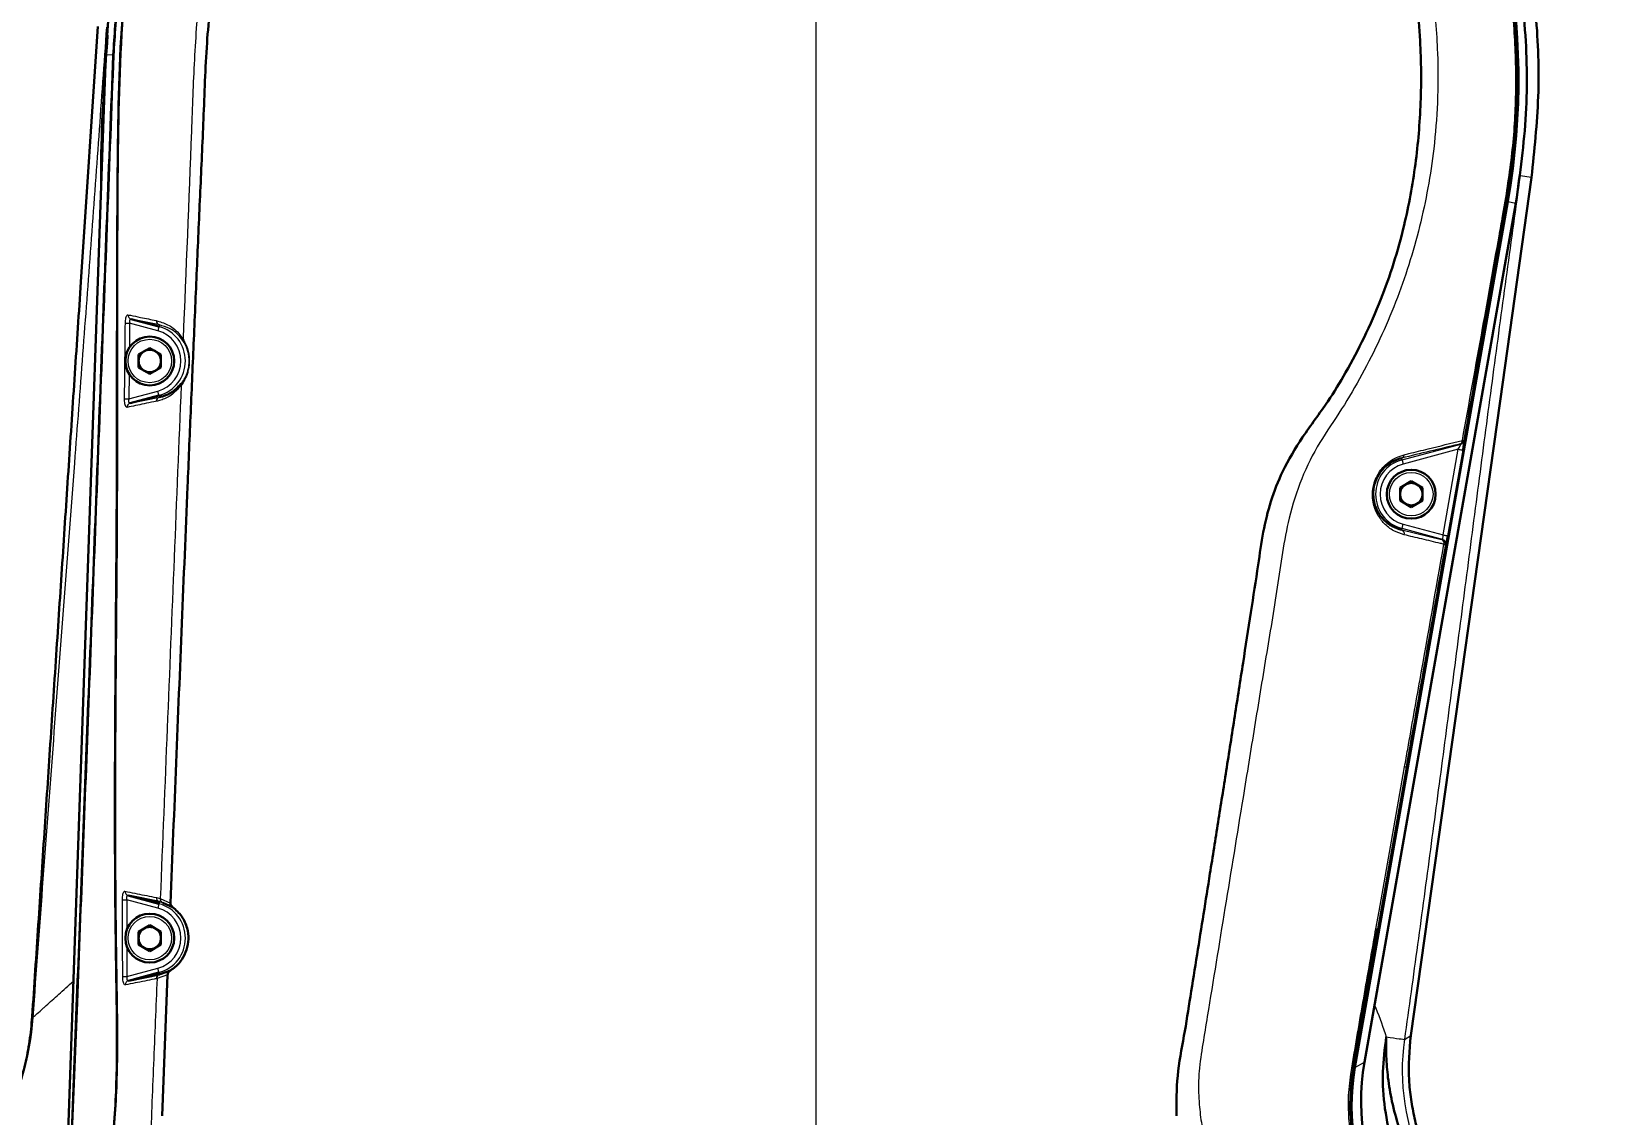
# Model space of a CAD drawing. Header units: millimetres. Extents: x 0 to 8400, y 0 to 5940.
# Drawn here: x 2278.1 to 2456.8, y 4110.8 to 4234.7 of the extents above; entities that cross this region are included whole.
import ezdxf

# ---------------------------------------------------------------- set-up
doc = ezdxf.new("R2010")
doc.units = ezdxf.units.MM
doc.linetypes.add('CENTERX2', pattern=[20.32, 12.7, -2.54, 2.54, -2.54])
doc.styles.get("Standard").update_dxf_attribs({"font": 'times.ttf', "width": 2, "height": 50})
doc.dimstyles.new('ISO-25', dxfattribs={"dimtxt": 40, "dimasz": 40, "dimexe": 1.25, "dimexo": 0.625, "dimtad": 1, "dimtxsty": 'Standard', "dimcen": 2.5, "dimclrd": 1, "dimclrt": 1, "dimadec": 0, "dimazin": 0, "dimtfac": 1, "dimtmove": 0, "dimatfit": 3, "dimfxl": 1, "dimarcsym": 0})

# ---------------------------------------------------------------- blocks, each defined once
blk = doc.blocks.new('*D12')
at = {"color": 0, "lineweight": -2, "transparency": 16777216}
for p, q in [((1654.47, 4228.38), (1654.47, 3073.55)), ((2367.71, 3824.18), (2367.71, 3073.55))]:
    blk.add_line(p, q, dxfattribs=at)
at = {"color": 1, "lineweight": -2, "transparency": 16777216}
blk.add_line((1694.47, 3074.8), (2327.71, 3074.8), dxfattribs=at)
at = {"color": 1, "lineweight": 25, "transparency": 16777216}
for points in [[(1694.47, 3081.47), (1694.47, 3068.13), (1654.47, 3074.8)], [(2327.71, 3081.47), (2327.71, 3068.13), (2367.71, 3074.8)]]:
    blk.add_solid(points, dxfattribs=at)
at = {"layer": 'Defpoints', "color": 0, "lineweight": 25, "transparency": 16777216}
for p in [(1654.47, 4229.01), (2367.71, 3824.8), (2367.71, 3074.8)]:
    blk.add_point(p, dxfattribs=at)
at = {"color": 1, "lineweight": 25, "transparency": 16777216, "insert": (2011.09, 3095.83), "char_height": 40, "attachment_point": 5}
blk.add_mtext('703', dxfattribs=at)
blk = doc.blocks.new('*D13')
at = {"color": 0, "lineweight": -2, "transparency": 16777216}
for p, q in [((3080.83, 4228.38), (3080.83, 3072.46)), ((2367.71, 3824.18), (2367.71, 3072.46))]:
    blk.add_line(p, q, dxfattribs=at)
at = {"color": 1, "lineweight": -2, "transparency": 16777216}
blk.add_line((2407.71, 3073.71), (3040.83, 3073.71), dxfattribs=at)
at = {"color": 1, "lineweight": 25, "transparency": 16777216}
for points in [[(2407.71, 3080.38), (2407.71, 3067.04), (2367.71, 3073.71)], [(3040.83, 3080.38), (3040.83, 3067.04), (3080.83, 3073.71)]]:
    blk.add_solid(points, dxfattribs=at)
at = {"layer": 'Defpoints', "color": 0, "lineweight": 25, "transparency": 16777216}
for p in [(3080.83, 4229.01), (2367.71, 3824.8), (3080.83, 3073.71)]:
    blk.add_point(p, dxfattribs=at)
at = {"color": 1, "lineweight": 25, "transparency": 16777216, "insert": (2724.27, 3094.74), "char_height": 40, "attachment_point": 5}
blk.add_mtext('703', dxfattribs=at)

msp = doc.modelspace()

# ---------------------------------------------------------------- linework, layer by layer
at = {"color": 7, "linetype": 'Continuous', "lineweight": 15}
msp.add_line((2367.714, 3824.804), (2367.714, 4854.66), dxfattribs=at)
at = {"color": 7, "linetype": 'Continuous', "lineweight": 30}
for p, q in [((2285.737, 4235.208), (2283.808, 4206.066)), ((2286.646, 4231.982), (2286.392, 4224.687)), ((2282.351, 4108.971), (2286.392, 4224.687)), ((2446.618, 4215.238), (2429.183, 4116.355)), ((2446.657, 4215.231), (2429.22, 4116.342)), ((2446.461, 4208.618), (2447.598, 4215.065)), ((2446.461, 4208.618), (2430.301, 4116.966)), ((2289.538, 4201.807), (2292.719, 4200.955)), ((2291.667, 4198.504), (2290.389, 4197.766)), ((2290.389, 4197.766), (2290.389, 4196.291)), ((2291.667, 4198.504), (2292.945, 4197.766)), ((2292.945, 4196.291), (2292.945, 4197.766)), ((2291.667, 4195.553), (2290.389, 4196.291)), ((2292.945, 4196.291), (2291.667, 4195.553)), ((2292.719, 4193.103), (2289.425, 4192.22)), ((2435.649, 4183.295), (2434.372, 4182.557)), ((2435.649, 4183.295), (2436.927, 4182.557)), ((2434.372, 4182.557), (2434.372, 4181.082)), ((2435.649, 4180.344), (2434.372, 4181.082)), ((2436.927, 4181.082), (2435.649, 4180.344)), ((2436.927, 4181.082), (2436.927, 4182.557)), ((2292.777, 4135.264), (2289.192, 4135.992)), ((2289.192, 4135.992), (2292.719, 4135.047)), ((2294.279, 4134.66), (2293.177, 4135.166)), ((2291.667, 4132.597), (2290.389, 4131.859)), ((2290.389, 4131.859), (2290.389, 4130.384)), ((2291.667, 4132.597), (2292.945, 4131.859)), ((2292.945, 4130.384), (2292.945, 4131.859)), ((2431.802, 4132.166), (2428.993, 4116.245)), ((2291.667, 4129.646), (2290.389, 4130.384)), ((2292.945, 4130.384), (2291.667, 4129.646)), ((2292.844, 4126.993), (2294.026, 4127.432)), ((2292.719, 4127.195), (2289.23, 4126.261)), ((2289.23, 4126.261), (2292.777, 4126.98)), ((2293.068, 4110.843), (2293.704, 4126.947)), ((2278.251, 4122.179), (2278.249, 4122.142))]:
    msp.add_line(p, q, dxfattribs=at)
at = {"color": 8, "linetype": 'Continuous', "lineweight": 15}
for p, q in [((2287.502, 4231.952), (2286.646, 4231.982)), ((2449.374, 4217.999), (2448.075, 4218.181)), ((2446.076, 4213.572), (2446.378, 4215.283)), ((2446.45, 4215.268), (2446.149, 4213.562)), ((2446.45, 4215.268), (2446.618, 4215.238)), ((2446.657, 4215.231), (2447.598, 4215.065)), ((2289.368, 4201.328), (2289.338, 4198.487)), ((2292.588, 4200.465), (2289.368, 4201.328)), ((2292.769, 4201.143), (2289.538, 4201.807)), ((2292.769, 4201.143), (2292.719, 4200.955)), ((2289.309, 4195.648), (2289.278, 4192.705)), ((2289.278, 4192.705), (2292.588, 4193.592)), ((2289.425, 4192.22), (2292.772, 4192.906)), ((2292.772, 4192.906), (2292.719, 4193.103)), ((2434.597, 4185.745), (2441.313, 4187.545)), ((2441.024, 4186.943), (2434.728, 4185.256)), ((2439.299, 4177.158), (2441.024, 4186.943)), ((2441.523, 4186.855), (2439.798, 4177.07)), ((2441.313, 4187.545), (2441.27, 4187.556)), ((2441.638, 4187.958), (2441.68, 4187.946)), ((2434.544, 4185.943), (2434.597, 4185.745)), ((2434.558, 4177.746), (2434.597, 4177.893)), ((2434.558, 4177.746), (2439.094, 4176.661)), ((2439.22, 4176.655), (2434.597, 4177.893)), ((2434.728, 4178.383), (2439.299, 4177.158)), ((2439.174, 4176.644), (2439.22, 4176.655)), ((2439.587, 4176.077), (2439.542, 4176.067)), ((2435.06, 4150.65), (2431.802, 4132.166)), ((2292.588, 4134.558), (2289.036, 4135.509)), ((2289.036, 4135.509), (2289.049, 4131.908)), ((2292.419, 4135.753), (2292.865, 4135.641)), ((2292.777, 4135.264), (2292.719, 4135.047)), ((2293.177, 4135.166), (2292.777, 4135.264)), ((2292.865, 4135.641), (2294.03, 4135.106)), ((2289.055, 4130.167), (2289.067, 4126.741)), ((2289.067, 4126.741), (2292.588, 4127.685)), ((2292.493, 4126.504), (2292.418, 4126.489)), ((2293.704, 4126.947), (2292.493, 4126.504)), ((2292.777, 4126.98), (2292.719, 4127.195)), ((2292.777, 4126.98), (2292.844, 4126.993)), ((2278.249, 4122.142), (2278.353, 4122.056)), ((2434.869, 4119.553), (2435.6, 4119.992)), ((2429.22, 4116.342), (2430.301, 4116.966)), ((2428.747, 4115.59), (2428.857, 4116.275)), ((2428.993, 4116.245), (2428.883, 4115.572)), ((2428.993, 4116.245), (2429.183, 4116.355))]:
    msp.add_line(p, q, dxfattribs=at)
at = {"color": 7, "linetype": 'Continuous', "lineweight": 30, "flags": 128}
msp.add_lwpolyline([(2435.599, 4119.985), (2440.69, 4156.213), (2445.782, 4192.441), (2449.374, 4217.999)], dxfattribs=at)
at = {"color": 8, "linetype": 'Continuous', "lineweight": 15, "flags": 128}
for points in [[(2288.881, 4201.333), (2288.91, 4201.333), (2288.951, 4201.332), (2289.002, 4201.332), (2289.063, 4201.331), (2289.132, 4201.331), (2289.207, 4201.33), (2289.286, 4201.329), (2289.368, 4201.328)], [(2292.719, 4200.955), (2292.716, 4200.944), (2292.708, 4200.915), (2292.696, 4200.869), (2292.68, 4200.808), (2292.66, 4200.734), (2292.637, 4200.65), (2292.613, 4200.56), (2292.588, 4200.465)], [(2292.719, 4193.103), (2292.716, 4193.113), (2292.708, 4193.142), (2292.696, 4193.188), (2292.68, 4193.249), (2292.66, 4193.323), (2292.637, 4193.407), (2292.613, 4193.498), (2292.588, 4193.592)], [(2288.791, 4192.71), (2288.82, 4192.71), (2288.861, 4192.71), (2288.912, 4192.709), (2288.973, 4192.708), (2289.042, 4192.708), (2289.117, 4192.707), (2289.197, 4192.706), (2289.278, 4192.705)], [(2441.024, 4186.943), (2441.119, 4186.926), (2441.211, 4186.91), (2441.296, 4186.895), (2441.371, 4186.882), (2441.433, 4186.871), (2441.48, 4186.862), (2441.511, 4186.857), (2441.523, 4186.855)], [(2434.597, 4185.745), (2434.6, 4185.734), (2434.608, 4185.706), (2434.62, 4185.66), (2434.636, 4185.599), (2434.656, 4185.525), (2434.679, 4185.441), (2434.703, 4185.35), (2434.728, 4185.256)], [(2434.597, 4177.893), (2434.6, 4177.904), (2434.608, 4177.933), (2434.62, 4177.979), (2434.636, 4178.04), (2434.656, 4178.113), (2434.679, 4178.197), (2434.703, 4178.288), (2434.728, 4178.383)], [(2439.299, 4177.158), (2439.394, 4177.141), (2439.486, 4177.125), (2439.571, 4177.11), (2439.646, 4177.097), (2439.708, 4177.086), (2439.755, 4177.078), (2439.785, 4177.072), (2439.798, 4177.07)], [(2431.616, 4132.198), (2431.97, 4134.195), (2433.385, 4142.183), (2434.889, 4150.68)], [(2288.55, 4135.508), (2288.579, 4135.508), (2288.619, 4135.508), (2288.671, 4135.508), (2288.732, 4135.509), (2288.801, 4135.509), (2288.876, 4135.509), (2288.955, 4135.509), (2289.036, 4135.509)], [(2292.719, 4135.047), (2292.716, 4135.037), (2292.708, 4135.008), (2292.696, 4134.962), (2292.68, 4134.901), (2292.66, 4134.827), (2292.637, 4134.743), (2292.613, 4134.652), (2292.588, 4134.558)], [(2292.719, 4127.195), (2292.716, 4127.206), (2292.708, 4127.235), (2292.696, 4127.281), (2292.68, 4127.342), (2292.66, 4127.416), (2292.637, 4127.499), (2292.613, 4127.59), (2292.588, 4127.685)], [(2288.58, 4126.739), (2288.609, 4126.739), (2288.65, 4126.74), (2288.702, 4126.74), (2288.763, 4126.74), (2288.832, 4126.74), (2288.907, 4126.741), (2288.986, 4126.741), (2289.067, 4126.741)], [(2432.799, 4119.844), (2433.246, 4119.781), (2433.641, 4119.725), (2433.983, 4119.677), (2434.271, 4119.637), (2434.504, 4119.604), (2434.682, 4119.579), (2434.804, 4119.562), (2434.869, 4119.553)]]:
    msp.add_lwpolyline(points, dxfattribs=at)
at = {"color": 7, "linetype": 'Continuous', "lineweight": 30}
for centre in [(2291.667, 4197.029), (2435.649, 4181.819), (2291.667, 4131.121)]:
    msp.add_circle(centre, 2.788, dxfattribs=at)
at = {"color": 8, "linetype": 'Continuous', "lineweight": 15}
for centre in [(2291.667, 4197.029), (2435.649, 4181.819), (2291.667, 4131.121)]:
    msp.add_circle(centre, 2.484, dxfattribs=at)
at = {"color": 7, "linetype": 'Continuous', "lineweight": 15}
for centre, radius, start, end in [((2367.65, 4229.008), 713.179, 314.966774, 189.876122), ((2018.181, 4167.482), 358.334, 36.86976, 192.20043), ((2367.714, 4228.587), 166.24, 238.83334, 117.46374)]:
    msp.add_arc(centre, radius, start, end, dxfattribs=at)
at = {"color": 7, "linetype": 'CENTERX2', "lineweight": 0}
msp.add_arc((2367.714, 4228.587), 373.23, 13.29144, 248.81856, dxfattribs=at)
at = {"color": 7, "linetype": 'Continuous', "lineweight": 30}
for centre, radius, start, end in [((2367.714, 4229.151), 80.161, 350, 157.21096), ((2367.714, 4229.151), 80.122, 350, 156.70531), ((2291.667, 4197.029), 1.278, 120, 180), ((2291.667, 4197.029), 1.278, 180, 240), ((2291.667, 4197.029), 1.278, 60, 120), ((2291.667, 4197.029), 1.278, 0, 60), ((2291.667, 4197.029), 1.278, 300, 0), ((2291.667, 4197.029), 1.278, 240, 300), ((2435.649, 4181.819), 1.278, 120, 180), ((2435.649, 4181.819), 1.278, 60, 120), ((2435.649, 4181.819), 1.278, 0, 60), ((2435.649, 4181.819), 1.278, 180, 240), ((2435.649, 4181.819), 1.278, 300, 0), ((2435.649, 4181.819), 1.278, 240, 300), ((2291.667, 4131.121), 1.278, 120, 180), ((2291.667, 4131.121), 1.278, 180, 240), ((2291.667, 4131.121), 1.278, 60, 120), ((2291.667, 4131.121), 1.278, 0, 60), ((2291.667, 4131.121), 1.278, 300, 0), ((2291.667, 4131.121), 1.278, 240, 300)]:
    msp.add_arc(centre, radius, start, end, dxfattribs=at)
at = {"color": 8, "linetype": 'Continuous', "lineweight": 15}
for centre, radius, start, end in [((2367.714, 4229.475), 81.151, 352, 10.37895), ((2287.531, 4231.976), 0.0375, 219.24539, 260.14888), ((2446.209, 4214.325), 0.973, 75.65241, 80.01699), ((2446.284, 4214.748), 1.194, 259.95605, 263.53064), ((2289.675, 4202.281), 0.494, 177.54359, 253.80103), ((2292.907, 4201.617), 0.494, 177.32073, 253.81205), ((2291.667, 4197.029), 4.065, 285, 75), ((2291.667, 4197.029), 3.558, 285, 75), ((2289.562, 4191.746), 0.493, 106.15402, 181.28538), ((2292.909, 4192.432), 0.493, 106.12942, 181.04009), ((2434.407, 4186.35), 0.43, 288.69181, 356.64117), ((2441.049, 4187.952), 0.437, 289.05272, 0.09807), ((2441.139, 4188.046), 0.507, 285.04152, 350.00125), ((2441.181, 4188.034), 0.507, 285.0355, 350.00298), ((2435.649, 4181.819), 4.065, 105, 255), ((2435.649, 4181.819), 3.558, 105, 255), ((2434.393, 4177.305), 0.471, 344.81711, 69.50456), ((2438.928, 4176.222), 0.47, 344.7084, 69.33735), ((2439.042, 4176.155), 0.507, 350.01919, 74.95325), ((2439.088, 4176.165), 0.507, 350.02105, 74.94868), ((2442.993, 4196.649), 46.677, 260.00285, 260.21599), ((2289.329, 4136.466), 0.493, 178.30514, 253.83375), ((2292.914, 4135.74), 0.495, 178.50029, 253.96463), ((2291.667, 4131.121), 3.558, 285, 75), ((2291.667, 4131.121), 4.065, 285, 75), ((2438.23, 4169.734), 38.114, 260.00681, 260.29064), ((2289.368, 4125.786), 0.494, 106.18255, 182.08884), ((2292.913, 4126.503), 0.496, 106.02457, 181.70919), ((2245.973, 4124.35), 32.461, 332.10421, 355.94858), ((2429.296, 4119.244), 3.695, 261.46071, 263.59372), ((2428.57, 4114.607), 1.692, 75.52415, 80.22711)]:
    msp.add_arc(centre, radius, start, end, dxfattribs=at)
for centre, major_axis, ratio, start_param, end_param in [((2440.986, 4186.933), (0.327, 0.612), 0.0411536, 4.7508725, 6.3042155), ((2441.485, 4186.845), (0.195, 1.102), 0.0316421, 4.7271609, 6.2805039), ((2439.265, 4177.167), (0.045, 0.513), 0.0680159, 3.1470883, 4.7004313), ((2439.764, 4177.079), (0.177, 1.002), 0.0347876, 3.1559987, 4.7093418), ((2460.018, 4116.064), (21.785, 13.09), 0.9973841, 2.4614074, 3.6143148)]:
    msp.add_ellipse(centre, major_axis=major_axis, ratio=ratio, start_param=start_param, end_param=end_param, dxfattribs=at)
at = {"color": 7, "linetype": 'Continuous', "lineweight": 30}
for centre, end_param in [((2455.284, 4112.587), 6.3257603), ((2454.166, 4111.976), 6.2821458), ((2454.204, 4111.963), 6.2869786)]:
    msp.add_ellipse(centre, major_axis=(-21.976, -12.688), ratio=0.9989626, start_param=5.5855647, end_param=end_param, dxfattribs=at)
for points, knots in [([(2361.881, 4310.011), (2361.615, 4310.005), (2358.313, 4309.934), (2352.029, 4308.849), (2343.177, 4306.657), (2334.638, 4303.392), (2326.509, 4299.228), (2318.912, 4294.15), (2311.927, 4288.263), (2305.636, 4281.637), (2300.148, 4274.332), (2295.506, 4266.465), (2291.788, 4258.194), (2289.074, 4249.623), (2287.247, 4240.878), (2286.846, 4234.944), (2286.646, 4231.982)], [0, 0, 0, 0, 0.00673697, 0.08347432, 0.16021163, 0.23719354, 0.31393089, 0.39066824, 0.46765032, 0.54438755, 0.6211251, 0.69810734, 0.77484479, 0.84982042, 0.92502421, 1, 1, 1, 1]), ([(2447.598, 4215.065), (2448.067, 4218.451), (2449.005, 4225.223), (2448.794, 4235.124), (2447.525, 4244.549), (2445.289, 4253.408), (2442.089, 4261.966), (2437.926, 4270.099), (2432.888, 4277.719), (2427.034, 4284.734), (2420.414, 4291.031), (2413.137, 4296.554), (2405.292, 4301.235), (2396.961, 4304.994), (2388.264, 4307.764), (2380.377, 4309.479), (2375.389, 4309.814), (2373.433, 4309.945)], [0, 0, 0, 0, 0.075436, 0.1508719, 0.2179541, 0.28525, 0.3523321, 0.4194142, 0.4867102, 0.5537922, 0.6208742, 0.6881701, 0.755252, 0.8223338, 0.8896295, 0.9567113, 1, 1, 1, 1]), ([(2449.374, 4217.999), (2449.701, 4221.069), (2450.356, 4227.219), (2450.029, 4236.505), (2448.75, 4245.697), (2446.402, 4254.684), (2443.077, 4263.355), (2438.809, 4271.604), (2433.622, 4279.307), (2427.616, 4286.389), (2420.857, 4292.754), (2413.422, 4298.334), (2405.375, 4302.932), (2399.665, 4305.756), (2396.576, 4306.704), (2396.439, 4306.746)], [0, 0, 0, 0, 0.08288947, 0.16604385, 0.24893334, 0.33187247, 0.41507632, 0.4980155, 0.58093367, 0.66411603, 0.74703402, 0.82997924, 0.91318894, 0.99613333, 1, 1, 1, 1]), ([(2294.03, 4135.106), (2294.245, 4140.443), (2294.672, 4151.082), (2295.323, 4166.948), (2295.879, 4180.314), (2296.336, 4191.127), (2296.696, 4199.568), (2297.061, 4207.968), (2297.419, 4216.346), (2297.828, 4224.793), (2298.077, 4233.119), (2298.9, 4240.884), (2300.425, 4247.736), (2302.398, 4253.986), (2304.428, 4258.825), (2306.254, 4262.483), (2307.588, 4264.905), (2308.965, 4267.187), (2310.42, 4269.421), (2312.08, 4271.775), (2313.864, 4274.082), (2315.889, 4276.485), (2318.178, 4278.962), (2320.99, 4281.678), (2324.04, 4284.294), (2327.193, 4286.699), (2330.777, 4289.134), (2334.993, 4291.613), (2338.928, 4293.518), (2341.944, 4294.772), (2343.818, 4295.487), (2345.881, 4296.209), (2348.144, 4296.92), (2350.633, 4297.599), (2353.043, 4298.165), (2355.445, 4298.64), (2357.956, 4299.044), (2360.52, 4299.358), (2363.08, 4299.571), (2365.458, 4299.689), (2366.983, 4299.703), (2367.714, 4299.709)], [0, 0, 0, 0, 0.0787371, 0.1569351, 0.2333641, 0.2748819, 0.3153593, 0.3569051, 0.3977225, 0.4377717, 0.480296, 0.5191871, 0.5514569, 0.5828439, 0.6153196, 0.6287021, 0.6433027, 0.6562727, 0.6682417, 0.6828691, 0.6990242, 0.711543, 0.72954, 0.7490928, 0.769538, 0.7890686, 0.80776, 0.8335241, 0.8610773, 0.8719084, 0.8813943, 0.8904366, 0.9039036, 0.9161052, 0.9281571, 0.940075, 0.9518738, 0.9652777, 0.9777646, 0.9893393, 1, 1, 1, 1]), ([(2367.714, 4299.709), (2369.042, 4299.688), (2371.832, 4299.643), (2376.08, 4299.253), (2380.43, 4298.588), (2384.639, 4297.66), (2388.639, 4296.522), (2392.614, 4295.136), (2396.515, 4293.5), (2400.365, 4291.59), (2404.001, 4289.495), (2408.283, 4286.661), (2413.074, 4282.901), (2418.086, 4278.049), (2422.197, 4273.163), (2425.5, 4268.415), (2428.247, 4263.77), (2430.567, 4259.052), (2432.398, 4254.464), (2433.772, 4250.265), (2434.852, 4246.189), (2435.703, 4242.066), (2436.322, 4237.872), (2436.673, 4233.86), (2436.797, 4230.081), (2436.746, 4226.546), (2436.532, 4223.021), (2436.147, 4219.491), (2435.59, 4215.991), (2434.798, 4212.184), (2433.698, 4208.197), (2432.171, 4203.912), (2430.351, 4199.757), (2428.292, 4195.878), (2425.983, 4192.05), (2423.273, 4188.523), (2421.007, 4184.723), (2419.569, 4181.03), (2418.683, 4177.446), (2418.114, 4173.179), (2417.319, 4168.204), (2416.438, 4162.439), (2415.498, 4156.415), (2414.55, 4150.355), (2413.607, 4144.362), (2412.744, 4138.91), (2411.942, 4133.866), (2411.199, 4129.19), (2410.442, 4124.549), (2409.747, 4119.938), (2408.84, 4115.423), (2408.849, 4112.367), (2408.854, 4110.843)], [0, 0, 0, 0, 0.01699768, 0.03569521, 0.0545446, 0.07334983, 0.09091699, 0.10789398, 0.12739467, 0.14528034, 0.16328127, 0.18160272, 0.21176678, 0.24225369, 0.272258, 0.29482892, 0.31747772, 0.34239887, 0.36293419, 0.38126482, 0.39929382, 0.41712737, 0.43526318, 0.45358125, 0.46864807, 0.48362797, 0.49880472, 0.51384992, 0.52912501, 0.54426341, 0.56380925, 0.58237337, 0.60305132, 0.62261124, 0.63953879, 0.66130136, 0.68091088, 0.69648796, 0.71193823, 0.72802471, 0.75155747, 0.77643985, 0.80269143, 0.82965321, 0.85502707, 0.88043553, 0.90042397, 0.92051601, 0.94116977, 0.96073599, 0.98040687, 1, 1, 1, 1]), ([(2293.286, 4258.871), (2292.426, 4256.297), (2290.703, 4251.143), (2289.113, 4243.131), (2288.129, 4231.89), (2287.964, 4217.484), (2287.918, 4199.955), (2287.926, 4172.071), (2287.531, 4147.333), (2287.854, 4125.746), (2287.984, 4117.659), (2287.715, 4110.261), (2286.94, 4103.59), (2285.685, 4097.7), (2283.55, 4091.53), (2281.292, 4087.639), (2280.04, 4085.48)], [0, 0, 0, 0, 0.046387, 0.0928996, 0.1392923, 0.239231, 0.3392007, 0.4391717, 0.7162061, 0.7623427, 0.8084755, 0.8545462, 0.8888636, 0.9232258, 0.9574044, 1, 1, 1, 1]), ([(2293.079, 4258.19), (2292.278, 4255.733), (2290.673, 4250.811), (2289.171, 4243.18), (2288.167, 4232.205), (2287.958, 4217.934), (2287.939, 4200.416), (2287.97, 4172.42), (2287.552, 4147.548), (2287.876, 4125.804), (2288.006, 4117.658), (2287.732, 4110.221), (2286.946, 4103.533), (2285.682, 4097.647), (2283.677, 4091.885), (2281.69, 4088.332), (2280.679, 4086.525)], [0, 0, 0, 0, 0.04468117, 0.08947198, 0.13415811, 0.23514747, 0.33617821, 0.43721045, 0.71937837, 0.7663699, 0.81335739, 0.86028028, 0.8949681, 0.92970183, 0.96424903, 1, 1, 1, 1]), ([(2287.502, 4231.952), (2287.641, 4234.175), (2287.92, 4238.622), (2289.045, 4245.279), (2290.722, 4251.882), (2292.199, 4256.266), (2293.081, 4258.419), (2293.095, 4258.451)], [0, 0, 0, 0, 0.2454978, 0.4910055, 0.7435975, 0.9961886, 1, 1, 1, 1]), ([(2293.286, 4258.871), (2293.214, 4258.692), (2292.315, 4256.446), (2290.792, 4252.051), (2289.121, 4245.513), (2287.958, 4238.799), (2287.669, 4234.226), (2287.524, 4231.939)], [0, 0, 0, 0, 0.0208651, 0.2621727, 0.5034799, 0.7517441, 1, 1, 1, 1]), ([(2286.112, 4216.664), (2286.111, 4217.73), (2286.106, 4223.592), (2286.515, 4229.442), (2286.85, 4234.228)], [0, 0, 0, 0, 0.1818726, 1, 1, 1, 1]), ([(2282.769, 4108.969), (2282.979, 4114.416), (2283.606, 4130.756), (2284.71, 4159.418), (2286.079, 4194.966), (2287.027, 4219.623), (2287.502, 4231.952)], [0, 0, 0, 0, 0.1328406, 0.3985189, 0.6992595, 1, 1, 1, 1]), ([(2287.524, 4231.939), (2287.049, 4219.61), (2286.099, 4194.953), (2284.707, 4158.89), (2283.625, 4130.22), (2282.976, 4113.888), (2282.78, 4108.959)], [0, 0, 0, 0, 0.3007421, 0.6014842, 0.8797388, 1, 1, 1, 1]), ([(2283.808, 4206.066), (2283.577, 4202.571), (2283.114, 4195.582), (2282.42, 4185.097), (2281.726, 4174.613), (2281.024, 4164.008), (2280.33, 4153.523), (2279.635, 4143.038), (2278.941, 4132.653), (2278.481, 4125.67), (2278.251, 4122.179)], [0, 0, 0, 0, 0.1249988, 0.2499983, 0.3749972, 0.4999963, 0.6293096, 0.7499941, 0.8749977, 1, 1, 1, 1]), ([(2292.772, 4192.906), (2292.921, 4192.942), (2293.42, 4193.061), (2294.275, 4193.412), (2294.968, 4194.137), (2295.317, 4194.501)], [0, 0, 0, 0, 0.1752652, 0.5853428, 1, 1, 1, 1]), ([(2434.544, 4185.943), (2434.023, 4185.769), (2433.234, 4185.506), (2432.245, 4184.565), (2431.711, 4183.715), (2431.415, 4182.895), (2431.325, 4182.301), (2431.3, 4181.694), (2431.383, 4180.807), (2431.805, 4179.747), (2432.546, 4178.793), (2433.468, 4178.093), (2434.192, 4177.863), (2434.558, 4177.746)], [0, 0, 0, 0, 0.1841994, 0.2782901, 0.339058, 0.3885695, 0.4347411, 0.4460126, 0.5038508, 0.6139927, 0.7253804, 0.8609244, 1, 1, 1, 1]), ([(2294.279, 4134.66), (2294.653, 4134.33), (2295.373, 4133.694), (2295.98, 4132.34), (2296.136, 4130.999), (2295.913, 4129.744), (2295.339, 4128.592), (2294.644, 4127.847), (2294.156, 4127.519), (2294.026, 4127.432)], [0, 0, 0, 0, 0.1768324, 0.3404215, 0.4827136, 0.6215072, 0.7702525, 0.9389128, 1, 1, 1, 1]), ([(2294.03, 4135.106), (2294.032, 4135.062), (2294.037, 4134.975), (2294.101, 4134.836), (2294.186, 4134.732), (2294.256, 4134.678), (2294.279, 4134.66)], [0, 0, 0, 0, 0.2385838, 0.4759679, 0.8258319, 1, 1, 1, 1]), ([(2294.026, 4127.432), (2293.947, 4127.372), (2293.828, 4127.281), (2293.726, 4127.099), (2293.711, 4126.994), (2293.704, 4126.947)], [0, 0, 0, 0, 0.515695, 0.7804002, 1, 1, 1, 1]), ([(2278.249, 4122.142), (2278.164, 4121.207), (2277.998, 4119.38), (2277.479, 4116.706), (2276.978, 4115.009), (2276.728, 4114.16)], [0, 0, 0, 0, 0.3438456, 0.6719121, 1, 1, 1, 1]), ([(2446.405, 4093.313), (2445.301, 4093.805), (2443.041, 4094.811), (2439.985, 4097.131), (2437.263, 4100.059), (2435.052, 4103.563), (2433.458, 4107.476), (2432.557, 4111.611), (2432.286, 4115.777), (2432.629, 4118.507), (2432.796, 4119.843)], [0, 0, 0, 0, 0.1185753, 0.2424891, 0.3702372, 0.4999926, 0.629749, 0.7575002, 0.881419, 1, 1, 1, 1]), ([(2432.799, 4119.844), (2432.79, 4119.116), (2432.769, 4117.565), (2432.97, 4115.098), (2433.422, 4112.379), (2434.36, 4108.938), (2435.735, 4105.752), (2437.196, 4103.315), (2438, 4102.155), (2438.42, 4101.59), (2438.633, 4101.311), (2438.742, 4101.173), (2438.796, 4101.104), (2438.823, 4101.07), (2438.837, 4101.053), (2438.844, 4101.044), (2438.847, 4101.04), (2438.849, 4101.038), (2438.849, 4101.037), (2438.85, 4101.036), (2438.85, 4101.036), (2438.85, 4101.036), (2438.85, 4101.036), (2438.85, 4101.036), (2438.85, 4101.036), (2439.394, 4101.125), (2440.402, 4098.633), (2442.433, 4097.394), (2444.749, 4095.445), (2446.349, 4094.531), (2447.21, 4094.038)], [0, 0, 0, 0, 0.0699001, 0.148957, 0.2370044, 0.3338865, 0.4903813, 0.568069, 0.6067831, 0.6261087, 0.6357637, 0.6405893, 0.643002, 0.6442079, 0.6448107, 0.6451127, 0.6452636, 0.6453384, 0.6453764, 0.6453952, 0.6454049, 0.645409, 0.6454115, 0.6454127, 0.6454137, 0.6454141, 0.7138082, 0.8200953, 0.9031293, 1, 1, 1, 1]), ([(2439.876, 4101.438), (2439.381, 4102.239), (2438.393, 4103.84), (2437.304, 4106.296), (2436.529, 4108.564), (2436.006, 4110.533), (2435.606, 4112.703), (2435.248, 4115.869), (2435.455, 4118.301), (2435.599, 4119.985)], [0, 0, 0, 0, 0.1802985, 0.3602594, 0.4614395, 0.5624295, 0.6648381, 0.7679236, 1, 1, 1, 1])]:
    msp.add_open_spline(points, degree=3, knots=knots, dxfattribs=at)
at = {"color": 8, "linetype": 'Continuous', "lineweight": 15}
for points, knots in [([(2367.714, 4300.453), (2370.522, 4300.359), (2376.131, 4300.171), (2384.445, 4298.614), (2392.552, 4296.146), (2400.359, 4292.699), (2407.731, 4288.305), (2414.598, 4283.002), (2420.871, 4276.79), (2425.801, 4270.498), (2429.592, 4264.425), (2432.466, 4258.788), (2434.882, 4252.721), (2436.791, 4246.23), (2438.127, 4239.336), (2438.721, 4232.706), (2438.701, 4226.64), (2438.299, 4221.502), (2437.596, 4216.786), (2436.328, 4210.878), (2434.032, 4203.632), (2430.816, 4196.763), (2427.76, 4191.499), (2425.112, 4187.785), (2423.028, 4183.607), (2421.291, 4178.058), (2420.421, 4171.161), (2419.047, 4163.223), (2417.764, 4155.216), (2416.199, 4145.654), (2414.405, 4134.635), (2412.871, 4125.256), (2411.861, 4119.047), (2411.418, 4116.276), (2411.352, 4113.952), (2411.444, 4111.918), (2411.733, 4109.626), (2412.298, 4107.137), (2413.173, 4104.578), (2414.339, 4102.06), (2415.929, 4099.45), (2417.621, 4097.337), (2419.002, 4095.919), (2419.678, 4095.297), (2419.943, 4095.06), (2419.988, 4095.022), (2420.005, 4095.006), (2420.008, 4095.004), (2420.009, 4095.003), (2420.009, 4095.003), (2420.009, 4095.003), (2420.238, 4095.036), (2420.546, 4094.379), (2421.386, 4093.934), (2422.524, 4093.005), (2424.179, 4092.006), (2426.369, 4090.857), (2429.114, 4089.847), (2432.289, 4088.742), (2435.58, 4087.564), (2438.497, 4086.532), (2442.459, 4085.126), (2447.508, 4083.336), (2451.589, 4081.888), (2453.636, 4081.162)], [0, 0, 0, 0, 0.0281258, 0.0561801, 0.0846184, 0.1131935, 0.1420588, 0.1715616, 0.2014893, 0.2322244, 0.2532869, 0.2746788, 0.2966282, 0.319405, 0.3428625, 0.3670928, 0.3859995, 0.4035998, 0.4187501, 0.4339012, 0.4644708, 0.495473, 0.5110412, 0.5267132, 0.5422836, 0.5580381, 0.5848067, 0.6117473, 0.6388519, 0.6661199, 0.7089595, 0.750917, 0.7615642, 0.7721909, 0.779065, 0.7849735, 0.7927799, 0.8024807, 0.8109598, 0.8205117, 0.8311436, 0.8428348, 0.8491095, 0.852347, 0.8527562, 0.8529612, 0.8529868, 0.8529996, 0.8530013, 0.853002, 0.8530021, 0.8530022, 0.8553951, 0.8589281, 0.8638613, 0.871224, 0.8804501, 0.8915754, 0.9045668, 0.9193848, 0.9327592, 0.9417634, 0.9707961, 1, 1, 1, 1]), ([(2308.88, 4269.176), (2307.47, 4266.938), (2304.659, 4262.473), (2301.4, 4255.174), (2298.919, 4247.528), (2297.269, 4239.573), (2296.71, 4231.432), (2296.251, 4218.075), (2295.798, 4207.444), (2295.461, 4199.529)], [0, 0, 0, 0, 0.1116516, 0.2227101, 0.33445, 0.4466471, 0.5589506, 0.6716796, 1, 1, 1, 1]), ([(2446.378, 4215.283), (2446.716, 4217.526), (2447.392, 4222.011), (2447.681, 4228.886), (2447.415, 4235.825), (2446.582, 4242.334), (2445.334, 4248.309), (2443.775, 4253.779), (2441.843, 4259.173), (2440.223, 4262.658), (2439.412, 4264.4)], [0, 0, 0, 0, 0.1348385, 0.2696811, 0.4086353, 0.5475895, 0.6595364, 0.7714829, 0.8857415, 1, 1, 1, 1]), ([(2439.464, 4264.422), (2440.26, 4262.715), (2441.852, 4259.301), (2443.789, 4253.945), (2445.375, 4248.439), (2446.634, 4242.452), (2447.466, 4236.038), (2447.758, 4229.162), (2447.493, 4222.209), (2446.798, 4217.581), (2446.45, 4215.268)], [0, 0, 0, 0, 0.1119191, 0.2238388, 0.3380729, 0.4523064, 0.5871673, 0.7220279, 0.8610153, 1, 1, 1, 1]), ([(2278.353, 4122.056), (2278.738, 4127.34), (2279.51, 4137.939), (2280.699, 4153.751), (2281.899, 4169.554), (2283.017, 4184.23), (2284.042, 4197.791), (2284.969, 4210.226), (2285.88, 4222.672), (2286.468, 4230.986), (2286.761, 4235.136)], [0, 0, 0, 0, 0.1393742, 0.2795446, 0.4202818, 0.5611156, 0.6715054, 0.781457, 0.8909119, 1, 1, 1, 1]), ([(2448.075, 4218.181), (2447.562, 4214.495), (2446.53, 4207.083), (2445.042, 4196.026), (2443.581, 4184.996), (2442.139, 4173.98), (2440.711, 4163.033), (2439.285, 4152.146), (2437.849, 4141.311), (2436.387, 4130.451), (2435.374, 4123.173), (2434.869, 4119.553)], [0, 0, 0, 0, 0.1099396, 0.2210148, 0.3335124, 0.4470887, 0.5610421, 0.6725428, 0.7829739, 0.8920295, 1, 1, 1, 1]), ([(2441.486, 4187.953), (2442.258, 4192.229), (2443.662, 4200.004), (2445.186, 4208.545), (2445.941, 4212.81), (2446.076, 4213.572)], [0, 0, 0, 0, 0.5007673, 0.9107485, 1, 1, 1, 1]), ([(2446.149, 4213.562), (2446.015, 4212.799), (2445.264, 4208.533), (2443.759, 4199.998), (2442.39, 4192.227), (2441.638, 4187.958)], [0, 0, 0, 0, 0.0894063, 0.4998132, 1, 1, 1, 1]), ([(2288.791, 4192.71), (2288.794, 4193.048), (2288.811, 4194.738), (2288.84, 4197.612), (2288.868, 4200.149), (2288.881, 4201.333)], [0, 0, 0, 0, 0.1175815, 0.5879022, 1, 1, 1, 1]), ([(2288.881, 4201.333), (2288.885, 4201.444), (2288.893, 4201.667), (2288.943, 4201.96), (2289.015, 4202.175), (2289.098, 4202.296), (2289.155, 4202.3), (2289.182, 4202.302)], [0, 0, 0, 0, 0.2085452, 0.4174575, 0.6192524, 0.819065, 1, 1, 1, 1]), ([(2289.182, 4202.302), (2289.276, 4202.283), (2289.748, 4202.186), (2290.827, 4201.965), (2291.808, 4201.764), (2292.414, 4201.64)], [0, 0, 0, 0, 0.0872022, 0.4360095, 1, 1, 1, 1]), ([(2289.538, 4201.807), (2289.512, 4201.81), (2289.459, 4201.815), (2289.396, 4201.764), (2289.366, 4201.696), (2289.347, 4201.616), (2289.343, 4201.558), (2289.346, 4201.45), (2289.357, 4201.386), (2289.368, 4201.328)], [0, 0, 0, 0, 0.1896863, 0.38903, 0.5554027, 0.5841276, 0.7687601, 0.7876258, 1, 1, 1, 1]), ([(2292.414, 4201.64), (2292.844, 4201.512), (2293.71, 4201.255), (2294.736, 4200.54), (2295.298, 4199.758), (2295.461, 4199.53)], [0, 0, 0, 0, 0.4120918, 0.8287379, 1, 1, 1, 1]), ([(2295.51, 4199.264), (2295.362, 4199.469), (2294.857, 4200.167), (2293.934, 4200.804), (2293.159, 4201.029), (2292.769, 4201.143)], [0, 0, 0, 0, 0.17021167, 0.58248942, 1, 1, 1, 1]), ([(2295.462, 4199.529), (2295.562, 4199.359), (2295.762, 4199.022), (2295.992, 4198.406), (2296.13, 4197.784), (2296.185, 4197.242), (2296.179, 4196.737), (2296.116, 4196.205), (2295.957, 4195.533), (2295.655, 4194.819), (2295.391, 4194.434), (2295.246, 4194.222)], [0, 0, 0, 0, 0.1470192, 0.2930579, 0.3781287, 0.4391355, 0.5006701, 0.552961, 0.6373708, 0.8011761, 1, 1, 1, 1]), ([(2295.317, 4194.501), (2295.447, 4194.69), (2295.684, 4195.032), (2295.956, 4195.667), (2296.102, 4196.272), (2296.156, 4196.725), (2296.163, 4197.02), (2296.153, 4197.326), (2296.114, 4197.705), (2295.959, 4198.391), (2295.74, 4198.883), (2295.561, 4199.18), (2295.51, 4199.264)], [0, 0, 0, 0, 0.2038672, 0.3689907, 0.4516067, 0.5014617, 0.5476512, 0.5597494, 0.6182591, 0.7020937, 0.9155462, 1, 1, 1, 1]), ([(2295.51, 4199.264), (2295.491, 4199.306), (2295.453, 4199.388), (2295.458, 4199.483), (2295.461, 4199.53)], [0, 0, 0, 0, 0.4999437, 1, 1, 1, 1]), ([(2295.246, 4194.221), (2294.866, 4193.819), (2294.1, 4193.007), (2293.146, 4192.603), (2292.582, 4192.464), (2292.415, 4192.423)], [0, 0, 0, 0, 0.4083497, 0.8251902, 1, 1, 1, 1]), ([(2295.246, 4194.222), (2294.979, 4187.666), (2294.449, 4174.591), (2293.655, 4155.062), (2293.128, 4142.116), (2292.865, 4135.641)], [0, 0, 0, 0, 0.3345382, 0.6671692, 1, 1, 1, 1]), ([(2295.317, 4194.501), (2295.293, 4194.459), (2295.246, 4194.373), (2295.246, 4194.272), (2295.246, 4194.222)], [0, 0, 0, 0, 0.4999796, 1, 1, 1, 1]), ([(2289.069, 4191.735), (2289.038, 4191.739), (2288.975, 4191.747), (2288.891, 4191.9), (2288.829, 4192.137), (2288.794, 4192.42), (2288.792, 4192.618), (2288.791, 4192.71)], [0, 0, 0, 0, 0.2122223, 0.4248676, 0.6282385, 0.8266476, 1, 1, 1, 1]), ([(2292.415, 4192.423), (2292.322, 4192.404), (2291.858, 4192.309), (2290.746, 4192.08), (2289.72, 4191.869), (2289.069, 4191.735)], [0, 0, 0, 0, 0.083617, 0.4180857, 1, 1, 1, 1]), ([(2289.278, 4192.705), (2289.268, 4192.657), (2289.246, 4192.555), (2289.243, 4192.414), (2289.261, 4192.332), (2289.289, 4192.269), (2289.314, 4192.242), (2289.364, 4192.215), (2289.395, 4192.217), (2289.425, 4192.22)], [0, 0, 0, 0, 0.1791618, 0.3744743, 0.5397147, 0.5703355, 0.7646624, 0.779558, 1, 1, 1, 1]), ([(2434.847, 4177.182), (2434.441, 4177.311), (2433.629, 4177.569), (2432.6, 4178.363), (2431.769, 4179.434), (2431.302, 4180.621), (2431.189, 4181.846), (2431.319, 4182.856), (2431.669, 4183.822), (2432.259, 4184.764), (2433.356, 4185.818), (2434.249, 4186.124), (2434.836, 4186.324)], [0, 0, 0, 0, 0.134496, 0.2687391, 0.3789225, 0.4896214, 0.5491362, 0.6091279, 0.6610755, 0.7237788, 0.8185501, 1, 1, 1, 1]), ([(2441.192, 4187.539), (2441.138, 4187.527), (2438.926, 4186.995), (2436.708, 4186.462), (2434.544, 4185.943)], [0, 0, 0, 0, 0.0241289, 1, 1, 1, 1]), ([(2434.836, 4186.324), (2435.019, 4186.369), (2435.935, 4186.593), (2438.153, 4187.135), (2440.186, 4187.634), (2441.486, 4187.953)], [0, 0, 0, 0, 0.0825986, 0.4129906, 1, 1, 1, 1]), ([(2441.192, 4187.539), (2441.219, 4187.546), (2441.261, 4187.556), (2441.268, 4187.556), (2441.27, 4187.556)], [0, 0, 0, 0, 0.6651479, 1, 1, 1, 1]), ([(2441.486, 4187.953), (2441.539, 4187.955), (2441.619, 4187.958), (2441.633, 4187.958), (2441.638, 4187.958)], [0, 0, 0, 0, 0.6633601, 1, 1, 1, 1]), ([(2439.381, 4176.098), (2439.252, 4176.129), (2438.405, 4176.331), (2436.89, 4176.694), (2435.514, 4177.022), (2434.847, 4177.182)], [0, 0, 0, 0, 0.0851887, 0.5568911, 1, 1, 1, 1]), ([(2434.889, 4150.68), (2435.007, 4151.346), (2435.596, 4154.674), (2437.095, 4163.146), (2438.473, 4170.953), (2439.381, 4176.098)], [0, 0, 0, 0, 0.0785664, 0.3928343, 1, 1, 1, 1]), ([(2439.542, 4176.067), (2438.795, 4171.83), (2437.301, 4163.358), (2435.807, 4154.886), (2435.06, 4150.65)], [0, 0, 0, 0, 0.500102, 1, 1, 1, 1]), ([(2439.174, 4176.644), (2439.167, 4176.645), (2439.156, 4176.647), (2439.111, 4176.657), (2439.094, 4176.661)], [0, 0, 0, 0, 0.6151421, 1, 1, 1, 1]), ([(2439.381, 4176.098), (2439.416, 4176.091), (2439.506, 4176.072), (2439.528, 4176.069), (2439.542, 4176.067)], [0, 0, 0, 0, 0.384808, 1, 1, 1, 1]), ([(2288.55, 4135.508), (2288.552, 4135.62), (2288.557, 4135.843), (2288.604, 4136.138), (2288.672, 4136.353), (2288.753, 4136.475), (2288.809, 4136.479), (2288.836, 4136.481)], [0, 0, 0, 0, 0.2093502, 0.4190412, 0.6208397, 0.8198069, 1, 1, 1, 1]), ([(2288.836, 4136.481), (2288.93, 4136.462), (2289.398, 4136.365), (2290.614, 4136.117), (2291.694, 4135.899), (2292.419, 4135.753)], [0, 0, 0, 0, 0.075921, 0.3796051, 1, 1, 1, 1]), ([(2288.58, 4126.739), (2288.579, 4127.077), (2288.571, 4128.767), (2288.56, 4131.69), (2288.553, 4134.275), (2288.55, 4135.508)], [0, 0, 0, 0, 0.1156332, 0.5781508, 1, 1, 1, 1]), ([(2289.192, 4135.992), (2289.167, 4135.995), (2289.115, 4136), (2289.053, 4135.949), (2289.025, 4135.88), (2289.009, 4135.8), (2289.006, 4135.741), (2289.012, 4135.631), (2289.025, 4135.568), (2289.036, 4135.509)], [0, 0, 0, 0, 0.18838584, 0.38617465, 0.55124408, 0.5809343, 0.76741524, 0.7855678, 1, 1, 1, 1]), ([(2292.865, 4135.641), (2292.868, 4135.59), (2292.875, 4135.487), (2292.942, 4135.347), (2293.043, 4135.232), (2293.132, 4135.188), (2293.177, 4135.166)], [0, 0, 0, 0, 0.2499898, 0.4999994, 0.7499895, 1, 1, 1, 1]), ([(2428.857, 4116.275), (2428.969, 4116.941), (2429.53, 4120.274), (2430.443, 4125.583), (2431.265, 4130.222), (2431.616, 4132.198)], [0, 0, 0, 0, 0.1254875, 0.6274163, 1, 1, 1, 1]), ([(2278.353, 4122.056), (2278.353, 4122.056), (2278.353, 4122.056), (2278.453, 4122.167), (2278.765, 4122.448), (2279.339, 4122.966), (2280.142, 4123.687), (2281.209, 4124.647), (2282.379, 4125.694), (2282.953, 4126.208)], [0, 0, 0, 0, 0.0000048, 0.0723776, 0.2601974, 0.4482102, 0.5141454, 0.7613073, 1, 1, 1, 1]), ([(2292.493, 4126.504), (2292.426, 4124.878), (2292.292, 4121.623), (2292.102, 4116.744), (2291.871, 4111.875), (2291.795, 4107.003), (2291.009, 4101.908), (2289.276, 4096.88), (2286.758, 4092.406), (2283.899, 4088.76), (2281.877, 4086.936), (2280.869, 4086.027)], [0, 0, 0, 0, 0.1048696, 0.2097647, 0.3146862, 0.4195631, 0.5229463, 0.6511641, 0.7792476, 0.8899163, 1, 1, 1, 1]), ([(2288.875, 4125.769), (2288.843, 4125.773), (2288.779, 4125.781), (2288.692, 4125.935), (2288.626, 4126.173), (2288.588, 4126.455), (2288.582, 4126.65), (2288.58, 4126.739)], [0, 0, 0, 0, 0.2136728, 0.4278175, 0.6326705, 0.8319298, 1, 1, 1, 1]), ([(2292.418, 4126.489), (2292.331, 4126.471), (2291.895, 4126.384), (2290.741, 4126.151), (2289.623, 4125.922), (2288.875, 4125.769)], [0, 0, 0, 0, 0.0764261, 0.3821318, 1, 1, 1, 1]), ([(2289.067, 4126.741), (2289.058, 4126.695), (2289.039, 4126.595), (2289.04, 4126.454), (2289.061, 4126.373), (2289.093, 4126.307), (2289.142, 4126.254), (2289.2, 4126.258), (2289.23, 4126.261)], [0, 0, 0, 0, 0.1725907, 0.3681745, 0.5361092, 0.5657334, 0.7771637, 1, 1, 1, 1]), ([(2292.493, 4126.504), (2292.497, 4126.559), (2292.505, 4126.669), (2292.581, 4126.816), (2292.695, 4126.934), (2292.794, 4126.974), (2292.844, 4126.993)], [0, 0, 0, 0, 0.24997949, 0.4999771, 0.74999423, 1, 1, 1, 1]), ([(2431.45, 4123.484), (2431.499, 4123.368), (2432.043, 4122.091), (2432.438, 4120.915), (2432.797, 4119.846)], [0, 0, 0, 0, 0.0904, 1, 1, 1, 1]), ([(2428.767, 4108.22), (2428.6, 4109.748), (2428.332, 4112.198), (2428.633, 4114.663), (2428.747, 4115.59)], [0, 0, 0, 0, 0.6237732, 1, 1, 1, 1]), ([(2428.883, 4115.572), (2428.772, 4114.653), (2428.477, 4112.227), (2428.723, 4109.812), (2428.876, 4108.311)], [0, 0, 0, 0, 0.3789343, 1, 1, 1, 1])]:
    msp.add_open_spline(points, degree=3, knots=knots, dxfattribs=at)

# ---------------------------------------------------------------- dimensions: what is measured, and where the dimension line sits
at = {"color": 0, "lineweight": 25}
for base, p1, p2, picture, middle in [((2367.714, 3074.8), (1654.472, 4229.008), (2367.714, 3824.804), '*D12', (2011.093, 3095.829)), ((3080.829, 3073.709), (2367.714, 3824.804), (3080.829, 4229.008), '*D13', (2724.272, 3094.737))]:
    dim = msp.add_linear_dim(base=base, p1=p1, p2=p2, text='703', dimstyle='ISO-25', dxfattribs=at)
    dim.commit()
    dim.dimension.update_dxf_attribs({"geometry": picture, "text_midpoint": middle})

doc.saveas('drawing.dxf')
